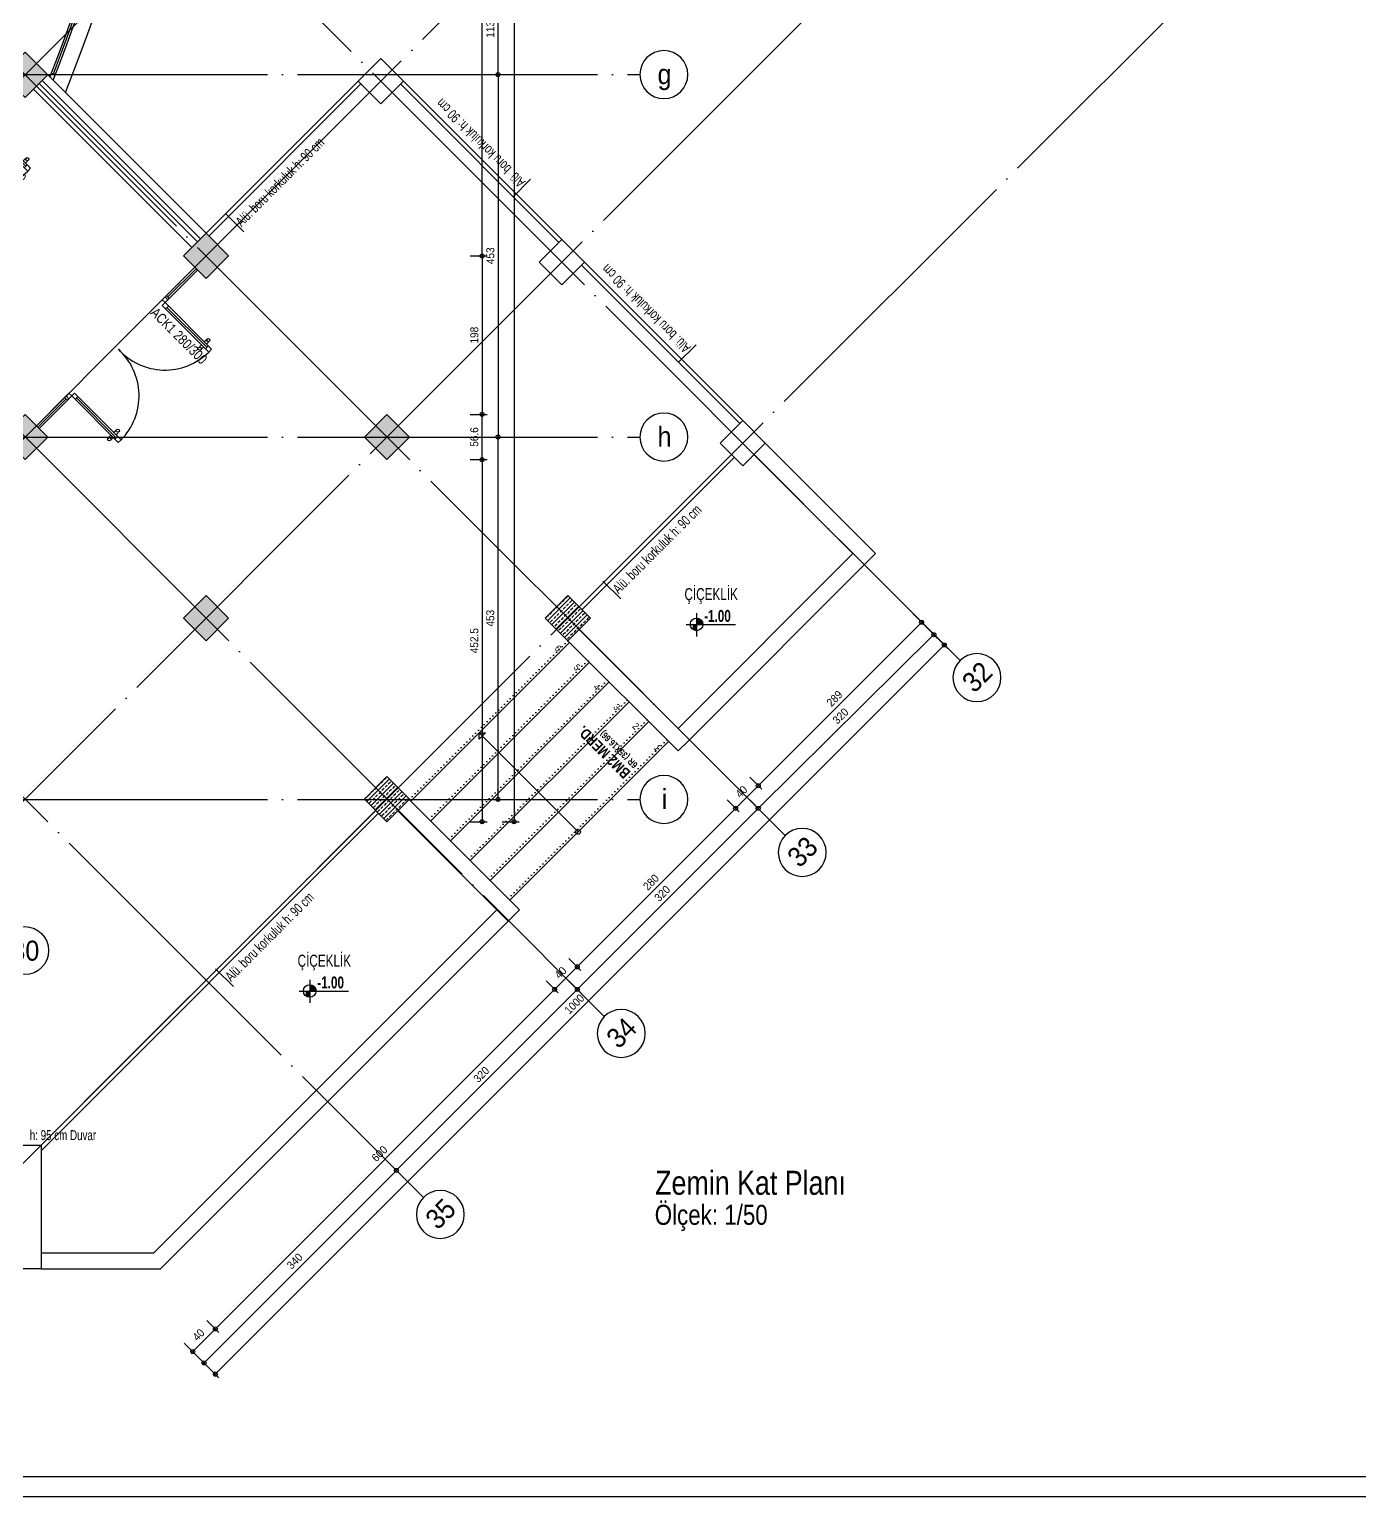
# Model space of a CAD drawing. Extents: x 460786 to 545292, y 30998 to 41694.
# Drawn here: x 494041 to 495704, y 37194 to 39028 of the extents above; entities that cross this region are included whole.
import ezdxf
from ezdxf.enums import TextEntityAlignment as Align

# ---------------------------------------------------------------- set-up
doc = ezdxf.new("R2010")
doc.units = 0
doc.header["$LTSCALE"] = 50
doc.header["$MEASUREMENT"] = 0
doc.header["$PDMODE"] = 35
doc.linetypes.add('DASHDOT', pattern=[5.5, 5, -0.25, 0, -0.25])
doc.linetypes.add('DASHED', pattern=[0.1, 0, -0.1])
doc.layers.get('0').update_dxf_attribs({"linetype": 'CONTINUOUS'})
doc.layers.get('Defpoints').update_dxf_attribs({"linetype": 'CONTINUOUS'})
for name, color, linetype in [('A-Aks Balonu', 2, 'CONTINUOUS'), ('A-Aks Dikey', 12, 'DASHDOT'), ('A-Aks Yatay', 12, 'DASHDOT'), ('A-Betonarme', 6, 'CONTINUOUS'), ('A-Cam', 160, 'CONTINUOUS'), ('A-Dash', 9, 'DASHED'), ('A-Duvar', 7, 'CONTINUOUS'), ('A-Gör 2', 40, 'CONTINUOUS'), ('A-Gör 4', 75, 'CONTINUOUS'), ('A-Kot', 3, 'CONTINUOUS'), ('A-Lejant', 23, 'CONTINUOUS'), ('A-Merdiven', 11, 'CONTINUOUS'), ('A-Olcu DIS Dikey', 8, 'CONTINUOUS'), ('A-Poz-Kapı', 4, 'CONTINUOUS'), ('A-Tarama 1', 9, 'CONTINUOUS'), ('A-Yazı 1', 200, 'CONTINUOUS'), ('A-Yazı 2', 205, 'CONTINUOUS'), ('A-Yazı 3', 6, 'CONTINUOUS'), ('A-Yazı Merdiven', 4, 'CONTINUOUS')]:
    doc.layers.add(name, color=color, linetype=linetype)
doc.styles.add('arial black', font='ariblk.ttf', dxfattribs={"width": 0.9, "height": 20})
doc.styles.add('blkan', font='arial.ttf', dxfattribs={"width": 0.9, "height": 12.5})
doc.styles.get("Standard").update_dxf_attribs({"font": 'arial.ttf', "width": 0.9})
doc.styles.add('YAZI', font='arialbd.ttf', dxfattribs={"width": 0.9, "height": 150})
doc.dimstyles.new('EXIT', dxfattribs={"dimscale": 50, "dimtxt": 0.23, "dimasz": 0.03, "dimexe": 0.125, "dimexo": 0.5, "dimgap": 0.09, "dimtad": 1, "dimzin": 1, "dimdsep": 46, "dimtxsty": 'Standard', "dimblk": 'TICK', "dimcen": 0.2, "dimadec": 0, "dimazin": 0, "dimtfac": 1, "dimtix": 1, "dimtofl": 0, "dimtmove": 2, "dimatfit": 3, "dimldrblk": 'TICK', "dimfxl": 1, "dimtolj": 1, "dimtzin": 1, "dimarcsym": 0})

# ---------------------------------------------------------------- blocks, each defined once
blk = doc.blocks.new('aks')
blk.add_circle((-0.8, 38.6), 60)
at = {"width": 0.9}
blk.add_attdef('AKSNO', text='', height=50, dxfattribs=at).set_placement((-0.8, 38.6), align=Align.MIDDLE_CENTER)
blk = doc.blocks.new('kapı CK 180p')
for p, q in [((6.5, 73.4), (9.4, 73.4)), ((18.5, 73.4), (15.6, 73.4)), ((166.5, 73.4), (169.4, 73.4)), ((178.5, 73.4), (175.6, 73.4)), ((6.5, 69.4), (9.4, 69.4)), ((18.5, 69.4), (15.6, 69.4)), ((166.5, 69.4), (169.4, 69.4)), ((178.5, 69.4), (175.6, 69.4)), ((5, 0), (2.5, 0)), ((5, -5), (2.5, -5)), ((180, 0), (182.5, 0)), ((180, -5), (182.5, -5))]:
    blk.add_line(p, q)
at = {"ltscale": 20}
for p, q in [((10, 82.4), (15, 82.4)), ((10, 0), (10, 82.4)), ((10, 76.4), (15, 76.4)), ((12.5, 6), (12.5, 76.4)), ((15, 0), (15, 82.4)), ((175, 82.4), (170, 82.4)), ((170, 0), (170, 82.4)), ((175, 76.4), (170, 76.4)), ((172.5, 6), (172.5, 76.4)), ((175, 0), (175, 82.4)), ((5, 0), (10, 0)), ((5, -5), (5, 0)), ((10, 6), (15, 6)), ((10, 0), (15, 0)), ((10, -5), (10, 0)), ((175, 6), (170, 6)), ((175, 0), (170, 0)), ((5, -5), (10, -5)), ((175, -5), (175, 0)), ((180, 0), (175, 0)), ((180, -5), (175, -5)), ((180, -5), (180, 0))]:
    blk.add_line(p, q, dxfattribs=at)
for centre in [(5, 71.4), (20, 71.4), (165, 71.4), (180, 71.4)]:
    blk.add_circle(centre, 2)
for centre, start, end in [((14.3, 4.1), 356.9862, 89.506), ((170.7, 4.1), 90.494, 183.0138)]:
    blk.add_arc(centre, 78.3, start, end)
at = {"layer": 'A-Poz-Kapı', "width": 0.8}
blk.add_attdef('POZNO', (33.2, -3.7), '', height=12.5, rotation=90, dxfattribs=at)
blk = doc.blocks.new('kot-p200')
for p, q in [((11, 26), (11, -46.7)), ((13.6, 10.3), (13.6, -10.4)), ((16.2, 9.8), (16.2, -10.4)), ((18.9, 8.9), (18.9, -10.4)), ((21.5, 7.5), (21.5, -10.4)), ((24.1, 5.6), (24.1, -10.4)), ((26.7, 2.8), (26.7, -10.4)), ((132.5, -10.4), (-21.8, -10.4)), ((0.5, -10.4), (0.5, -25.8)), ((3.1, -10.4), (3.1, -27.2)), ((5.7, -10.4), (5.7, -28.1)), ((8.4, -10.4), (8.4, -28.7)), ((29.4, -1.8), (29.4, -10.4))]:
    blk.add_line(p, q)
blk.add_circle((11.1, -9.2), 19.7)
at = {"style": 'YAZI', "width": 0.7}
blk.add_attdef('KABAKOT', (34.7, -1.3), '', height=37.5, dxfattribs=at)
blk = doc.blocks.new('TICK', base_point=(53.7, 38.1))
blk.add_line((55.4, 38.1), (52, 38.1))
blk.add_circle((53.7, 38.1), 1.67)
blk = doc.blocks.new('*D598')
at = {"layer": 'A-Olcu DIS Dikey', "color": 0, "lineweight": -2, "transparency": 16777216}
for p, q in [((494612, 39084.2), (494633.2, 39084.2)), ((494627, 38972.7), (494627, 39082.7)), ((494612, 38971.2), (494633.2, 38971.2))]:
    blk.add_line(p, q, dxfattribs=at)
at = {"layer": 'Defpoints', "color": 0, "transparency": 16777216}
for p in [(494587, 39084.2), (494627, 39084.2), (494587, 38971.2)]:
    blk.add_point(p, dxfattribs=at)
at = {"layer": 'A-Olcu DIS Dikey', "color": 0, "lineweight": -2, "transparency": 16777216, "xscale": 1.5, "yscale": 1.5, "zscale": 1.5}
for p, rotation in [((494627, 39084.2), 90), ((494627, 38971.2), 270)]:
    blk.add_blockref('TICK', p, dxfattribs=dict(at, rotation=rotation))
at = {"layer": 'A-Olcu DIS Dikey', "color": 0, "transparency": 16777216, "insert": (494617.3, 39027.7), "char_height": 10, "attachment_point": 5, "rotation": 90}
blk.add_mtext('\\A1;113', dxfattribs=at)
blk = doc.blocks.new('*D599')
at = {"layer": 'A-Olcu DIS Dikey', "color": 0, "lineweight": -2, "transparency": 16777216}
for p, q in [((494612, 38971.2), (494633.2, 38971.2)), ((494627, 38969.7), (494627, 38519.7)), ((494612, 38518.2), (494633.2, 38518.2))]:
    blk.add_line(p, q, dxfattribs=at)
at = {"layer": 'Defpoints', "color": 0, "transparency": 16777216}
for p in [(494587, 38971.2), (494587, 38518.2), (494627, 38518.2)]:
    blk.add_point(p, dxfattribs=at)
at = {"layer": 'A-Olcu DIS Dikey', "color": 0, "lineweight": -2, "transparency": 16777216, "xscale": 1.5, "yscale": 1.5, "zscale": 1.5}
for p, rotation in [((494627, 38971.2), 90), ((494627, 38518.2), 270)]:
    blk.add_blockref('TICK', p, dxfattribs=dict(at, rotation=rotation))
at = {"layer": 'A-Olcu DIS Dikey', "color": 0, "transparency": 16777216, "insert": (494617.3, 38744.7), "char_height": 10, "attachment_point": 5, "rotation": 90}
blk.add_mtext('\\A1;453', dxfattribs=at)
blk = doc.blocks.new('*D600')
at = {"layer": 'A-Olcu DIS Dikey', "color": 0, "lineweight": -2, "transparency": 16777216}
for p, q in [((494612, 38518.2), (494633.2, 38518.2)), ((494627, 38066.7), (494627, 38516.7)), ((494612, 38065.2), (494633.2, 38065.2))]:
    blk.add_line(p, q, dxfattribs=at)
at = {"layer": 'Defpoints', "color": 0, "transparency": 16777216}
for p in [(494587, 38518.2), (494627, 38518.2), (494587, 38065.2)]:
    blk.add_point(p, dxfattribs=at)
at = {"layer": 'A-Olcu DIS Dikey', "color": 0, "lineweight": -2, "transparency": 16777216, "xscale": 1.5, "yscale": 1.5, "zscale": 1.5}
for p, rotation in [((494627, 38518.2), 90), ((494627, 38065.2), 270)]:
    blk.add_blockref('TICK', p, dxfattribs=dict(at, rotation=rotation))
at = {"layer": 'A-Olcu DIS Dikey', "color": 0, "transparency": 16777216, "insert": (494617.3, 38291.7), "char_height": 10, "attachment_point": 5, "rotation": 90}
blk.add_mtext('\\A1;453', dxfattribs=at)
blk = doc.blocks.new('*D601')
at = {"layer": 'A-Olcu DIS Dikey', "color": 0, "lineweight": -2, "transparency": 16777216}
for p, q in [((494592, 40893.2), (494613.2, 40893.2)), ((494607, 38746), (494607, 40891.7)), ((494592, 38744.5), (494613.2, 38744.5))]:
    blk.add_line(p, q, dxfattribs=at)
at = {"layer": 'Defpoints', "color": 0, "transparency": 16777216}
for p in [(494567, 40893.2), (494607, 40893.2), (494567, 38744.5)]:
    blk.add_point(p, dxfattribs=at)
at = {"layer": 'A-Olcu DIS Dikey', "color": 0, "lineweight": -2, "transparency": 16777216, "xscale": 1.5, "yscale": 1.5, "zscale": 1.5}
for p, rotation in [((494607, 40893.2), 90), ((494607, 38744.5), 270)]:
    blk.add_blockref('TICK', p, dxfattribs=dict(at, rotation=rotation))
at = {"layer": 'A-Olcu DIS Dikey', "color": 0, "transparency": 16777216, "insert": (494597.3, 39818.8), "char_height": 10, "attachment_point": 5, "rotation": 90}
blk.add_mtext('\\A1;2148.7', dxfattribs=at)
blk = doc.blocks.new('*D602')
at = {"layer": 'A-Olcu DIS Dikey', "color": 0, "lineweight": -2, "transparency": 16777216}
for p, q in [((494592, 38744.5), (494613.2, 38744.5)), ((494607, 38743), (494607, 38548)), ((494592, 38546.5), (494613.2, 38546.5))]:
    blk.add_line(p, q, dxfattribs=at)
at = {"layer": 'Defpoints', "color": 0, "transparency": 16777216}
for p in [(494567, 38744.5), (494567, 38546.5), (494607, 38546.5)]:
    blk.add_point(p, dxfattribs=at)
at = {"layer": 'A-Olcu DIS Dikey', "color": 0, "lineweight": -2, "transparency": 16777216, "xscale": 1.5, "yscale": 1.5, "zscale": 1.5}
for p, rotation in [((494607, 38744.5), 90), ((494607, 38546.5), 270)]:
    blk.add_blockref('TICK', p, dxfattribs=dict(at, rotation=rotation))
at = {"layer": 'A-Olcu DIS Dikey', "color": 0, "transparency": 16777216, "insert": (494597.3, 38645.5), "char_height": 10, "attachment_point": 5, "rotation": 90}
blk.add_mtext('\\A1;198', dxfattribs=at)
blk = doc.blocks.new('*D603')
at = {"layer": 'A-Olcu DIS Dikey', "color": 0, "lineweight": -2, "transparency": 16777216}
for p, q in [((494592, 38546.5), (494613.2, 38546.5)), ((494607, 38491.4), (494607, 38545)), ((494592, 38489.9), (494613.2, 38489.9))]:
    blk.add_line(p, q, dxfattribs=at)
at = {"layer": 'Defpoints', "color": 0, "transparency": 16777216}
for p in [(494567, 38546.5), (494607, 38546.5), (494567, 38489.9)]:
    blk.add_point(p, dxfattribs=at)
at = {"layer": 'A-Olcu DIS Dikey', "color": 0, "lineweight": -2, "transparency": 16777216, "xscale": 1.5, "yscale": 1.5, "zscale": 1.5}
for p, rotation in [((494607, 38546.5), 90), ((494607, 38489.9), 270)]:
    blk.add_blockref('TICK', p, dxfattribs=dict(at, rotation=rotation))
at = {"layer": 'A-Olcu DIS Dikey', "color": 0, "transparency": 16777216, "insert": (494597.3, 38518.2), "char_height": 10, "attachment_point": 5, "rotation": 90}
blk.add_mtext('\\A1;56.6', dxfattribs=at)
blk = doc.blocks.new('*D604')
at = {"layer": 'A-Olcu DIS Dikey', "color": 0, "lineweight": -2, "transparency": 16777216}
for p, q in [((494592, 38489.9), (494613.2, 38489.9)), ((494607, 38488.4), (494607, 38038.9)), ((494592, 38037.4), (494613.2, 38037.4))]:
    blk.add_line(p, q, dxfattribs=at)
at = {"layer": 'Defpoints', "color": 0, "transparency": 16777216}
for p in [(494567, 38489.9), (494567, 38037.4), (494607, 38037.4)]:
    blk.add_point(p, dxfattribs=at)
at = {"layer": 'A-Olcu DIS Dikey', "color": 0, "lineweight": -2, "transparency": 16777216, "xscale": 1.5, "yscale": 1.5, "zscale": 1.5}
for p, rotation in [((494607, 38489.9), 90), ((494607, 38037.4), 270)]:
    blk.add_blockref('TICK', p, dxfattribs=dict(at, rotation=rotation))
at = {"layer": 'A-Olcu DIS Dikey', "color": 0, "transparency": 16777216, "insert": (494597.3, 38263.6), "char_height": 10, "attachment_point": 5, "rotation": 90}
blk.add_mtext('\\A1;452.5', dxfattribs=at)
blk = doc.blocks.new('*D605')
at = {"layer": 'A-Olcu DIS Dikey', "color": 0, "lineweight": -2, "transparency": 16777216}
for p, q in [((494632, 41099.2), (494653.2, 41099.2)), ((494647, 41097.7), (494647, 38038.9)), ((494632, 38037.4), (494653.2, 38037.4))]:
    blk.add_line(p, q, dxfattribs=at)
at = {"layer": 'Defpoints', "color": 0, "transparency": 16777216}
for p in [(494607, 41099.2), (494607, 38037.4), (494647, 38037.4)]:
    blk.add_point(p, dxfattribs=at)
at = {"layer": 'A-Olcu DIS Dikey', "color": 0, "lineweight": -2, "transparency": 16777216, "xscale": 1.5, "yscale": 1.5, "zscale": 1.5}
for p, rotation in [((494647, 41099.2), 90), ((494647, 38037.4), 270)]:
    blk.add_blockref('TICK', p, dxfattribs=dict(at, rotation=rotation))
at = {"layer": 'A-Olcu DIS Dikey', "color": 0, "transparency": 16777216, "insert": (494637.3, 39568.3), "char_height": 10, "attachment_point": 5, "rotation": 90}
blk.add_mtext('\\A1;{\\fArial TUR|b0|i0|c162|p34;3064}', dxfattribs=at)
blk = doc.blocks.new('*D610')
at = {"layer": 'A-Olcu DIS Dikey', "color": 0, "lineweight": -2, "transparency": 16777216}
for p, q in [((494260.4, 37362.1), (494498.7, 37600.4)), ((494489.2, 37612.1), (494504.2, 37597.1)), ((494248.7, 37371.6), (494263.7, 37356.6))]:
    blk.add_line(p, q, dxfattribs=at)
at = {"layer": 'Defpoints', "color": 0, "transparency": 16777216}
for p in [(494471.5, 37629.8), (494499.8, 37601.5), (494231, 37389.3)]:
    blk.add_point(p, dxfattribs=at)
at = {"layer": 'A-Olcu DIS Dikey', "color": 0, "lineweight": -2, "transparency": 16777216, "xscale": 1.5, "yscale": 1.5, "zscale": 1.5}
for p, rotation in [((494499.8, 37601.5), 44.99999999932821), ((494259.3, 37361), 224.9999999993282)]:
    blk.add_blockref('TICK', p, dxfattribs=dict(at, rotation=rotation))
at = {"layer": 'A-Olcu DIS Dikey', "color": 0, "transparency": 16777216, "insert": (494372.8, 37488.1), "char_height": 10, "attachment_point": 5, "rotation": 45}
blk.add_mtext('\\A1;{\\fArial TUR|b0|i0|c162|p34;340}', dxfattribs=at)
blk = doc.blocks.new('*D609')
at = {"layer": 'A-Olcu DIS Dikey', "color": 0, "lineweight": -2, "transparency": 16777216}
for p, q in [((494262.8, 37414.1), (494277.9, 37399)), ((494272.4, 37402.4), (494246.2, 37376.2)), ((494234.6, 37385.8), (494249.6, 37370.8))]:
    blk.add_line(p, q, dxfattribs=at)
at = {"layer": 'Defpoints', "color": 0, "transparency": 16777216}
for p in [(494245.2, 37431.8), (494216.9, 37403.5), (494245.2, 37375.2)]:
    blk.add_point(p, dxfattribs=at)
at = {"layer": 'A-Olcu DIS Dikey', "color": 0, "lineweight": -2, "transparency": 16777216, "xscale": 1.5, "yscale": 1.5, "zscale": 1.5}
for p, rotation in [((494273.5, 37403.5), 44.99999999998529), ((494245.2, 37375.2), 224.9999999999852)]:
    blk.add_blockref('TICK', p, dxfattribs=dict(at, rotation=rotation))
at = {"layer": 'A-Olcu DIS Dikey', "color": 0, "transparency": 16777216, "insert": (494252.5, 37396.1), "char_height": 10, "attachment_point": 5, "rotation": 45}
blk.add_mtext('\\A1;40', dxfattribs=at)
blk = doc.blocks.new('*D611')
at = {"layer": 'A-Olcu DIS Dikey', "color": 0, "lineweight": -2, "transparency": 16777216}
for p, q in [((494687.1, 37838.3), (494702.1, 37823.3)), ((494274.5, 37404.5), (494696.7, 37826.7)), ((494262.8, 37414.1), (494277.9, 37399))]:
    blk.add_line(p, q, dxfattribs=at)
at = {"layer": 'Defpoints', "color": 0, "transparency": 16777216}
for p in [(494669.4, 37856), (494697.7, 37827.7), (494245.2, 37431.8)]:
    blk.add_point(p, dxfattribs=at)
at = {"layer": 'A-Olcu DIS Dikey', "color": 0, "lineweight": -2, "transparency": 16777216, "xscale": 1.5, "yscale": 1.5, "zscale": 1.5}
for p, rotation in [((494697.7, 37827.7), 45.00000000000099), ((494273.5, 37403.5), 225.000000000001)]:
    blk.add_blockref('TICK', p, dxfattribs=dict(at, rotation=rotation))
at = {"layer": 'A-Olcu DIS Dikey', "color": 0, "transparency": 16777216, "insert": (494478.8, 37622.4), "char_height": 10, "attachment_point": 5, "rotation": 45}
blk.add_mtext('\\A1;600', dxfattribs=at)
blk = doc.blocks.new('*D612')
at = {"layer": 'A-Olcu DIS Dikey', "color": 0, "lineweight": -2, "transparency": 16777216}
for p, q in [((494724.9, 37855), (494698.8, 37828.8)), ((494715.4, 37866.6), (494730.4, 37851.6)), ((494687.1, 37838.3), (494702.1, 37823.3))]:
    blk.add_line(p, q, dxfattribs=at)
at = {"layer": 'Defpoints', "color": 0, "transparency": 16777216}
for p in [(494697.7, 37884.3), (494669.4, 37856), (494697.7, 37827.7)]:
    blk.add_point(p, dxfattribs=at)
at = {"layer": 'A-Olcu DIS Dikey', "color": 0, "lineweight": -2, "transparency": 16777216, "xscale": 1.5, "yscale": 1.5, "zscale": 1.5}
for p, rotation in [((494726, 37856), 44.99999999993365), ((494697.7, 37827.7), 224.9999999999336)]:
    blk.add_blockref('TICK', p, dxfattribs=dict(at, rotation=rotation))
at = {"layer": 'A-Olcu DIS Dikey', "color": 0, "transparency": 16777216, "insert": (494705.1, 37848.7), "char_height": 10, "attachment_point": 5, "rotation": 45}
blk.add_mtext('\\A1;40', dxfattribs=at)
blk = doc.blocks.new('*D613')
at = {"layer": 'A-Olcu DIS Dikey', "color": 0, "lineweight": -2, "transparency": 16777216}
for p, q in [((494913.4, 38064.6), (494928.4, 38049.6)), ((494727.1, 37857.1), (494922.9, 38052.9)), ((494715.4, 37866.6), (494730.4, 37851.6))]:
    blk.add_line(p, q, dxfattribs=at)
at = {"layer": 'Defpoints', "color": 0, "transparency": 16777216}
for p in [(494895.7, 38082.3), (494924, 38054), (494697.7, 37884.3)]:
    blk.add_point(p, dxfattribs=at)
at = {"layer": 'A-Olcu DIS Dikey', "color": 0, "lineweight": -2, "transparency": 16777216, "xscale": 1.5, "yscale": 1.5, "zscale": 1.5}
for p, rotation in [((494924, 38054), 44.99999999988209), ((494726, 37856), 224.9999999998821)]:
    blk.add_blockref('TICK', p, dxfattribs=dict(at, rotation=rotation))
at = {"layer": 'A-Olcu DIS Dikey', "color": 0, "transparency": 16777216, "insert": (494818.2, 37961.8), "char_height": 10, "attachment_point": 5, "rotation": 45}
blk.add_mtext('\\A1;280', dxfattribs=at)
blk = doc.blocks.new('*D614')
at = {"layer": 'A-Olcu DIS Dikey', "color": 0, "lineweight": -2, "transparency": 16777216}
for p, q in [((494941.7, 38092.9), (494956.7, 38077.9)), ((494925.1, 38055.1), (494951.2, 38081.2)), ((494913.4, 38064.6), (494928.4, 38049.6))]:
    blk.add_line(p, q, dxfattribs=at)
at = {"layer": 'Defpoints', "color": 0, "transparency": 16777216}
for p in [(494924, 38110.6), (494895.7, 38082.3), (494952.3, 38082.3)]:
    blk.add_point(p, dxfattribs=at)
at = {"layer": 'A-Olcu DIS Dikey', "color": 0, "lineweight": -2, "transparency": 16777216, "xscale": 1.5, "yscale": 1.5, "zscale": 1.5}
for p, rotation in [((494952.3, 38082.3), 45.00000000005895), ((494924, 38054), 225.0000000000589)]:
    blk.add_blockref('TICK', p, dxfattribs=dict(at, rotation=rotation))
at = {"layer": 'A-Olcu DIS Dikey', "color": 0, "transparency": 16777216, "insert": (494931.3, 38074.9), "char_height": 10, "attachment_point": 5, "rotation": 45}
blk.add_mtext('\\A1;40', dxfattribs=at)
blk = doc.blocks.new('*D615')
at = {"layer": 'A-Olcu DIS Dikey', "color": 0, "lineweight": -2, "transparency": 16777216}
for p, q in [((495146, 38297.3), (495161.1, 38282.2)), ((495155.6, 38285.6), (494953.3, 38083.4)), ((494941.7, 38092.9), (494956.7, 38077.9))]:
    blk.add_line(p, q, dxfattribs=at)
at = {"layer": 'Defpoints', "color": 0, "transparency": 16777216}
for p in [(495128.4, 38314.9), (494924, 38110.6), (494952.3, 38082.3)]:
    blk.add_point(p, dxfattribs=at)
at = {"layer": 'A-Olcu DIS Dikey', "color": 0, "lineweight": -2, "transparency": 16777216, "xscale": 1.5, "yscale": 1.5, "zscale": 1.5}
for p, rotation in [((495156.6, 38286.6), 45.00000000004996), ((494952.3, 38082.3), 225.0000000000499)]:
    blk.add_blockref('TICK', p, dxfattribs=dict(at, rotation=rotation))
at = {"layer": 'A-Olcu DIS Dikey', "color": 0, "transparency": 16777216, "insert": (495047.7, 38191.3), "char_height": 10, "attachment_point": 5, "rotation": 45}
blk.add_mtext('\\A1;289', dxfattribs=at)
blk = doc.blocks.new('*D616')
at = {"layer": 'A-Olcu DIS Dikey', "color": 0, "lineweight": -2, "transparency": 16777216}
for p, q in [((494715.4, 37838.3), (494730.4, 37823.3)), ((494724.9, 37826.7), (494500.8, 37602.6)), ((494489.2, 37612.1), (494504.2, 37597.1))]:
    blk.add_line(p, q, dxfattribs=at)
at = {"layer": 'Defpoints', "color": 0, "transparency": 16777216}
for p in [(494697.7, 37856), (494471.5, 37629.8), (494499.8, 37601.5)]:
    blk.add_point(p, dxfattribs=at)
at = {"layer": 'A-Olcu DIS Dikey', "color": 0, "lineweight": -2, "transparency": 16777216, "xscale": 1.5, "yscale": 1.5, "zscale": 1.5}
for p, rotation in [((494726, 37827.7), 45.00000000066427), ((494499.8, 37601.5), 225.0000000006643)]:
    blk.add_blockref('TICK', p, dxfattribs=dict(at, rotation=rotation))
at = {"layer": 'A-Olcu DIS Dikey', "color": 0, "transparency": 16777216, "insert": (494606.1, 37721.4), "char_height": 10, "attachment_point": 5, "rotation": 45}
blk.add_mtext('\\A1;{\\fArial TUR|b0|i0|c162|p34;320}', dxfattribs=at)
blk = doc.blocks.new('*D617')
at = {"layer": 'A-Olcu DIS Dikey', "color": 0, "lineweight": -2, "transparency": 16777216}
for p, q in [((494941.6, 38064.6), (494956.6, 38049.5)), ((494727.1, 37828.8), (494951.2, 38052.9)), ((494715.4, 37838.3), (494730.4, 37823.3))]:
    blk.add_line(p, q, dxfattribs=at)
at = {"layer": 'Defpoints', "color": 0, "transparency": 16777216}
for p in [(494923.9, 38082.2), (494952.2, 38054), (494697.7, 37856)]:
    blk.add_point(p, dxfattribs=at)
at = {"layer": 'A-Olcu DIS Dikey', "color": 0, "lineweight": -2, "transparency": 16777216, "xscale": 1.5, "yscale": 1.5, "zscale": 1.5}
for p, rotation in [((494952.2, 38054), 45.00000000226292), ((494726, 37827.7), 225.0000000022629)]:
    blk.add_blockref('TICK', p, dxfattribs=dict(at, rotation=rotation))
at = {"layer": 'A-Olcu DIS Dikey', "color": 0, "transparency": 16777216, "insert": (494832.3, 37947.6), "char_height": 10, "attachment_point": 5, "rotation": 45}
blk.add_mtext('\\A1;{\\fArial TUR|b0|i0|c162|p34;320}', dxfattribs=at)
blk = doc.blocks.new('*D618')
at = {"layer": 'A-Olcu DIS Dikey', "color": 0, "lineweight": -2, "transparency": 16777216}
for p, q in [((495161.3, 38281.8), (495176.2, 38266.7)), ((495170.8, 38270.1), (494953.3, 38055)), ((494941.7, 38064.6), (494956.6, 38049.5))]:
    blk.add_line(p, q, dxfattribs=at)
at = {"layer": 'Defpoints', "color": 0, "transparency": 16777216}
for p in [(495143.7, 38299.6), (494924.1, 38082.4), (494952.3, 38054)]:
    blk.add_point(p, dxfattribs=at)
at = {"layer": 'A-Olcu DIS Dikey', "color": 0, "lineweight": -2, "transparency": 16777216, "xscale": 1.5, "yscale": 1.5, "zscale": 1.5}
for p, rotation in [((495171.9, 38271.1), 44.67545935109383), ((494952.3, 38054), 224.6754593510938)]:
    blk.add_blockref('TICK', p, dxfattribs=dict(at, rotation=rotation))
at = {"layer": 'A-Olcu DIS Dikey', "color": 0, "transparency": 16777216, "insert": (495055.3, 38169.4), "char_height": 10, "attachment_point": 5, "rotation": 44.6755}
blk.add_mtext('\\A1;{\\fArial TUR|b0|i0|c162|p34;320}', dxfattribs=at)
blk = doc.blocks.new('*D619')
at = {"layer": 'A-Olcu DIS Dikey', "color": 0, "lineweight": -2, "transparency": 16777216}
for p, q in [((494274.5, 37348), (495183.9, 38257.3)), ((495174.3, 38269), (495189.3, 38253.9)), ((494262.8, 37357.5), (494277.9, 37342.5))]:
    blk.add_line(p, q, dxfattribs=at)
at = {"layer": 'Defpoints', "color": 0, "transparency": 16777216}
for p in [(495156.6, 38286.6), (495184.9, 38258.4), (494245.2, 37375.2)]:
    blk.add_point(p, dxfattribs=at)
at = {"layer": 'A-Olcu DIS Dikey', "color": 0, "lineweight": -2, "transparency": 16777216, "xscale": 1.5, "yscale": 1.5, "zscale": 1.5}
for p, rotation in [((495184.9, 38258.4), 44.99999999999977), ((494273.5, 37346.9), 224.9999999999998)]:
    blk.add_blockref('TICK', p, dxfattribs=dict(at, rotation=rotation))
at = {"layer": 'A-Olcu DIS Dikey', "color": 0, "transparency": 16777216, "insert": (494722.4, 37809.4), "char_height": 10, "attachment_point": 5, "rotation": 45}
blk.add_mtext('\\A1;{\\fArial TUR|b0|i0|c162|p34;1000}', dxfattribs=at)

msp = doc.modelspace()

# ---------------------------------------------------------------- hatches: boundary and pattern name
at = {"layer": 'A-Tarama 1'}
h = msp.add_hatch(dxfattribs=at)
h.set_pattern_fill('ANSI33', color=256, scale=30, angle=180, style=0)
h.set_pattern_definition([(225, (-3046.124, 1950.459), (5.30330086, -5.30330086), []), (225, (-3051.4276, 1950.459), (5.30330086, -5.30330086), [3.75, -1.875])])
h.paths.add_polyline_path([(493554.7, 38065.65), (493582.98, 38093.94), (493611.27, 38065.65), (493582.98, 38037.37)])
h.paths.add_polyline_path([(494261.81, 38320.21), (494233.52, 38291.93), (494261.81, 38263.64), (494290.09, 38291.93)])
h.paths.add_polyline_path([(494459.8, 38518.2), (494488.08, 38546.49), (494516.36, 38518.2), (494488.08, 38489.92)])
h.paths.add_polyline_path([(493563.08, 38538.2), (493603.08, 38538.2), (493603.08, 38498.2), (493563.08, 38498.2)])
h.paths.add_polyline_path([(494015.08, 39443.2), (494055.08, 39443.2), (494055.08, 39403.2), (494015.08, 39403.2)])
h.paths.add_polyline_path([(494261.81, 38772.76), (494290.09, 38744.48), (494261.81, 38716.19), (494233.52, 38744.48)])
h.paths.add_polyline_path([(493809.26, 38716.19), (493780.97, 38744.48), (493809.26, 38772.76), (493837.54, 38744.48)])
h.paths.add_polyline_path([(494007.25, 38518.2), (494035.53, 38546.49), (494063.82, 38518.2), (494035.53, 38489.92)])
h.paths.add_polyline_path([(494063.82, 38970.75), (494035.53, 38942.47), (494007.25, 38970.75), (494035.53, 38999.04)])
h.paths.add_polyline_path([(493595.58, 39071.2), (493595.58, 39096.2), (493482.08, 39096.2), (493482.08, 39407.2), (493595.58, 39407.2), (493595.58, 39432.2), (493457.08, 39432.2), (493457.08, 39071.2)])
edge = h.paths.add_edge_path(flags=17)
edge.add_line((493457.08, 39083.2), (493457.08, 39071.2))
h = msp.add_hatch(dxfattribs=at)
h.set_pattern_fill('ANSI33', color=256, scale=30, angle=180, style=0)
h.set_pattern_definition([(225, (-3046.124, 0), (5.30330086, -5.30330086), []), (225, (-3051.4276, 6e-16), (5.30330086, -5.30330086), [3.75, -1.875])])
h.paths.add_polyline_path([(494488.08, 38093.94), (494459.8, 38065.65), (494488.08, 38037.37), (494516.36, 38065.65)])
h.paths.add_polyline_path([(494686.07, 38291.93), (494714.35, 38320.21), (494742.64, 38291.93), (494714.35, 38263.64)])

# ---------------------------------------------------------------- linework, layer by layer
at = {"layer": 'A-Aks Dikey', "ltscale": 1.5}
for p, q in [((493886.34, 39556.95), (495204.57, 38238.72)), ((493667.84, 39338.45), (494986.07, 38020.22)), ((493441.56, 39112.17), (494759.79, 37793.94)), ((493215.34, 38885.95), (494533.57, 37567.72))]:
    msp.add_line(p, q, dxfattribs=at)
at = {"layer": 'A-Aks Yatay', "ltscale": 1.5}
for p, q in [((493139.07, 38074.29), (494829.6, 39764.82)), ((493365.35, 37848.02), (495055.88, 39538.55)), ((493591.62, 37621.74), (495282.15, 39312.28)), ((493817.9, 37395.47), (495508.43, 39086)), ((486949.49, 38971.2), (494804.32, 38971.2)), ((486949.49, 38518.2), (494804.32, 38518.2)), ((486949.49, 38065.2), (494804.32, 38065.2))]:
    msp.add_line(p, q, dxfattribs=at)
at = {"layer": 'A-Betonarme'}
for points in [[(494063.82, 38970.75), (494035.53, 38942.47), (494007.25, 38970.75), (494035.53, 38999.04), (494063.82, 38970.75)], [(494261.81, 38772.76), (494290.09, 38744.48), (494261.81, 38716.19), (494233.52, 38744.48), (494261.81, 38772.76)], [(494007.25, 38518.2), (494035.53, 38546.49), (494063.82, 38518.2), (494035.53, 38489.92), (494007.25, 38518.2)]]:
    msp.add_lwpolyline(points, dxfattribs=at)
for points in [[(494459.8, 38518.2), (494488.08, 38546.49), (494516.36, 38518.2), (494488.08, 38489.92)], [(494261.81, 38320.21), (494233.52, 38291.93), (494261.81, 38263.64), (494290.09, 38291.93)], [(494686.07, 38291.93), (494714.35, 38320.21), (494742.64, 38291.93), (494714.35, 38263.64)], [(494488.08, 38093.94), (494459.8, 38065.65), (494488.08, 38037.37), (494516.36, 38065.65)]]:
    msp.add_lwpolyline(points, close=True, dxfattribs=at)
at = {"layer": 'A-Cam'}
for p, q in [((494068.69, 38972.95), (494073.35, 38971.14)), ((494214.08, 38693.21), (494249.43, 38728.57)), ((494051.44, 38530.58), (494086.8, 38565.93))]:
    msp.add_line(p, q, dxfattribs=at)
for points in [[(494212.31, 38694.98), (494215.84, 38691.44), (494251.2, 38726.8), (494247.66, 38730.34)], [(494085.03, 38567.7), (494088.56, 38564.17), (494053.21, 38528.81), (494049.67, 38532.35)]]:
    msp.add_lwpolyline(points, close=True, dxfattribs=at)
for radius, start in [(2638.47, 338.70537), (2643.47, 338.6578), (2640.97, 338.82401)]:
    msp.add_arc((491608.38, 39926.06), radius, start, 18.31569, dxfattribs=at)
at = {"layer": 'A-Dash'}
for p, q in [((494714.35, 38263.64), (494515.91, 38065.2)), ((494739.1, 38238.9), (494540.66, 38040.45)), ((494763.85, 38214.15), (494565.41, 38015.71)), ((494788.6, 38189.4), (494590.16, 37990.96)), ((494813.35, 38164.65), (494614.91, 37966.21)), ((494838.1, 38139.9), (494639.66, 37941.46))]:
    msp.add_line(p, q, dxfattribs=at)
at = {"layer": 'A-Duvar'}
for p, q in [((494261.81, 38772.76), (494063.82, 38970.75)), ((494244.13, 38755.08), (494046.14, 38953.07)), ((494251.2, 38762.16), (494053.21, 38960.14)), ((494254.73, 38765.69), (494056.75, 38963.68))]:
    msp.add_line(p, q, dxfattribs=at)
at = {"layer": 'A-Gör 2'}
for p, q in [((494947, 38496.29), (495070.74, 38372.54)), ((494961.14, 38510.43), (495099.02, 38372.54)), ((494852.24, 38154.04), (495070.74, 38372.54)), ((494866.38, 38139.9), (495099.02, 38372.54)), ((494728.5, 38277.79), (494866.38, 38139.9)), ((494714.35, 38263.64), (494852.24, 38125.76)), ((494866.38, 38139.9), (494852.24, 38125.76)), ((494515.91, 38065.2), (494653.8, 37927.32)), ((494501.77, 38051.06), (494639.66, 37913.18)), ((494196.64, 37498.45), (494625.51, 37927.32)), ((494639.66, 37913.18), (494653.8, 37927.32)), ((494204.93, 37478.45), (494639.66, 37913.18)), ((494055.53, 37498.45), (494196.64, 37498.45)), ((494055.53, 37478.45), (494204.93, 37478.45))]:
    msp.add_line(p, q, dxfattribs=at)
msp.add_lwpolyline([(494480.31, 38991.26), (494508.59, 38962.98), (494480.31, 38934.69), (494452.02, 38962.98), (494480.31, 38991.26)], dxfattribs=at)
for points in [[(494678.3, 38736.7), (494706.58, 38764.99), (494734.86, 38736.7), (494706.58, 38708.42)], [(494904.57, 38510.43), (494932.85, 38538.71), (494961.14, 38510.43), (494932.85, 38482.14)], [(494015.53, 37633.11), (494055.53, 37633.11), (494055.53, 37478.45), (494015.53, 37478.45)]]:
    msp.add_lwpolyline(points, close=True, dxfattribs=at)
msp.add_arc((491608.38, 39926.06), 2663.47, 338.46945, 18.31569, dxfattribs=at)
at = {"layer": 'A-Gör 4'}
for p, q in [((494261.81, 38772.76), (494452.02, 38962.98)), ((494265.34, 38769.23), (494455.56, 38959.44)), ((494505.05, 38959.44), (494703.04, 38761.45)), ((494508.59, 38962.98), (494706.58, 38764.99)), ((494731.33, 38733.17), (494929.32, 38535.18)), ((494734.86, 38736.7), (494932.85, 38538.71)), ((494918.71, 38496.29), (494728.5, 38306.07)), ((494922.25, 38492.75), (494732.03, 38302.54)), ((494473.94, 38051.51), (494055.53, 37633.11)), ((494477.47, 38047.98), (494055.53, 37626.04))]:
    msp.add_line(p, q, dxfattribs=at)
at = {"layer": 'A-Lejant'}
msp.add_lwpolyline([(460786.15, 41693.81), (460786.15, 37193.81), (545291.84, 37193.81), (545291.84, 41693.81), (460786.15, 41693.81)], dxfattribs=at)
msp.add_lwpolyline([(460811.15, 41668.81), (460811.15, 37218.81), (545266.84, 37218.81), (545266.84, 41668.81)], close=True, dxfattribs=at)
at = {"layer": 'A-Merdiven'}
for p, q in [((494716.48, 38261.52), (494518.03, 38063.08)), ((494741.22, 38236.77), (494542.78, 38038.33)), ((494765.97, 38212.03), (494567.53, 38013.58)), ((494790.72, 38187.28), (494592.28, 37988.84)), ((494727.08, 38024.64), (494603.34, 38148.39)), ((494815.47, 38162.53), (494617.03, 37964.09)), ((494840.22, 38137.78), (494641.78, 37939.34))]:
    msp.add_line(p, q, dxfattribs=at)
msp.add_lwpolyline([(494603.34, 38148.39), (494611.07, 38148.39), (494603.34, 38140.65), (494603.34, 38148.39)], dxfattribs=at)
msp.add_circle((494727.08, 38024.64), 3, dxfattribs=at)
at = {"layer": 'A-Yazı 2'}
for p, q in [((494667.61, 38840.34), (494645.28, 38818.02)), ((494308.98, 38774.61), (494286.65, 38796.94)), ((494874.48, 38633.47), (494852.16, 38611.14)), ((494780.5, 38315.77), (494758.18, 38338.09)), ((494295.98, 37831.24), (494273.65, 37853.57))]:
    msp.add_line(p, q, dxfattribs=at)

# ---------------------------------------------------------------- block references
at = {"layer": 'A-Aks Balonu'}
ref = msp.add_blockref('aks', (494833.9, 38951.88), dxfattribs=dict(at, xscale=-0.5, yscale=0.5, zscale=0.5))
ref.add_attrib('AKSNO', 'g', dxfattribs={"layer": '0', "height": 25, "width": 0.9}).set_placement((494835.12, 38971.63), align=Align.MIDDLE_CENTER)
ref = msp.add_blockref('aks', (494833.9, 38498.88), dxfattribs=dict(at, xscale=-0.5, yscale=0.5, zscale=0.5))
ref.add_attrib('AKSNO', 'h', dxfattribs={"layer": '0', "height": 25, "width": 0.9}).set_placement((494835.12, 38518.63), align=Align.MIDDLE_CENTER)
ref = msp.add_blockref('aks', (495239.15, 38203.55), dxfattribs=dict(at, xscale=-0.5, yscale=0.5, zscale=0.5, rotation=45))
ref.add_attrib('AKSNO', '32', dxfattribs={"layer": '0', "height": 25, "rotation": 45, "width": 0.9}).set_placement((495226.05, 38218.37), align=Align.MIDDLE_CENTER)
ref = msp.add_blockref('aks', (494833.9, 38045.88), dxfattribs=dict(at, xscale=-0.5, yscale=0.5, zscale=0.5))
ref.add_attrib('AKSNO', 'i', dxfattribs={"layer": '0', "height": 25, "width": 0.9}).set_placement((494835.12, 38065.63), align=Align.MIDDLE_CENTER)
ref = msp.add_blockref('aks', (495020.65, 37985.05), dxfattribs=dict(at, xscale=-0.5, yscale=0.5, zscale=0.5, rotation=45))
ref.add_attrib('AKSNO', '33', dxfattribs={"layer": '0', "height": 25, "rotation": 45, "width": 0.9}).set_placement((495007.55, 37999.87), align=Align.MIDDLE_CENTER)
ref = msp.add_blockref('aks', (494034.66, 37895.6), dxfattribs=dict(at, xscale=0.5, yscale=0.5, zscale=0.5, rotation=180))
ref.add_attrib('AKSNO', '30', dxfattribs={"layer": '0', "height": 25, "width": 0.9}).set_placement((494035.88, 37876.2), align=Align.MIDDLE_CENTER)
ref = msp.add_blockref('aks', (494794.37, 37758.77), dxfattribs=dict(at, xscale=-0.5, yscale=0.5, zscale=0.5, rotation=45))
ref.add_attrib('AKSNO', '34', dxfattribs={"layer": '0', "height": 25, "rotation": 45, "width": 0.9}).set_placement((494781.27, 37773.6), align=Align.MIDDLE_CENTER)
ref = msp.add_blockref('aks', (494568.15, 37532.55), dxfattribs=dict(at, xscale=-0.5, yscale=0.5, zscale=0.5, rotation=45))
ref.add_attrib('AKSNO', '35', dxfattribs={"layer": '0', "height": 25, "rotation": 45, "width": 0.9}).set_placement((494555.05, 37547.37), align=Align.MIDDLE_CENTER)
at = {"layer": 'A-Cam', "rotation": 225.0000000014978}
for p in [(493991.34, 38919.49), (494217.61, 38693.21)]:
    msp.add_blockref('kapı CK 180p', p, dxfattribs=at).add_auto_attribs({'POZNO': 'ACK1 280/300'})
at = {"layer": 'A-Kot', "xscale": 0.4000000000029104, "yscale": 0.4000000000029104, "zscale": 0.4000000000029104}
for p in [(494870.71, 38287.6), (494387.03, 37829.49)]:
    msp.add_blockref('kot-p200', p, dxfattribs=at).add_auto_attribs({'KABAKOT': '-1.00'})

# ---------------------------------------------------------------- texts
at = {"layer": 'A-Yazı 1', "style": 'blkan', "width": 0.7}
for p in [(494860.01, 38314.28), (494376.34, 37856.16)]:
    msp.add_text('ÇİÇEKLİK', height=15, dxfattribs=at).set_placement(p)
at = {"layer": 'A-Yazı 2', "style": 'blkan', "width": 0.7}
for rotation, p in [(135, (494661.97, 38837.63)), (45, (494306.27, 38780.25)), (135, (494868.85, 38630.76)), (45, (494777.79, 38321.4)), (45, (494293.26, 37836.88))]:
    msp.add_text('Alü. boru korkuluk h: 90 cm', height=12.5, rotation=rotation, dxfattribs=at).set_placement(p)
msp.add_text('h: 95 cm Duvar', height=12.5, dxfattribs=at).set_placement((494041.5, 37639.38))
at = {"layer": 'A-Yazı 3', "style": 'blkan', "width": 0.8}
for s, height, p in [('Zemin Kat Planı', 30, (494823.36, 37571.1)), ('Ölçek: 1/50', 25, (494822.85, 37533.55))]:
    msp.add_text(s, height=height, dxfattribs=at).set_placement(p)
at = {"layer": 'A-Yazı Merdiven', "width": 0.9}
for s, p in [('6', (494696.96, 38253.25, 56888.89)), ('5', (494720.7, 38229.5, 56888.89)), ('4', (494745.5, 38204.7, 56888.89)), ('3', (494770.31, 38179.9, 56888.89)), ('2', (494794.26, 38155.94, 56888.89)), ('1', (494821.02, 38129.19, 56888.89))]:
    msp.add_text(s, height=8.33, rotation=315, dxfattribs=at).set_placement(p)
at = {"layer": 'A-Yazı Merdiven', "style": 'arial black', "width": 0.7}
for s, height, p in [('BM2 MERD.', 13.333, (494793.6, 38099.34, 68266.67)), ('6R (35X16.66)', 8.3333, (494802.26, 38109.21, 56888.89))]:
    msp.add_text(s, height=height, rotation=135, dxfattribs=at).set_placement(p)

# ---------------------------------------------------------------- dimensions: what is measured, and where the dimension line sits
at = {"layer": 'A-Olcu DIS Dikey'}
for p1, p2, distance, text, picture, middle in [((494606.95, 41099.23), (494606.95, 38037.37), 40, '{\\fArial TUR|b0|i0|c162|p34;3064}', '*D605', (494637.34, 39568.3)), ((495143.73, 38299.55), (494924.13, 38082.43), 40, '{\\fArial TUR|b0|i0|c162|p34;320}', '*D618', (495055.3, 38169.38)), ((494245.17, 37375.18), (495156.64, 38286.65), -40, '{\\fArial TUR|b0|i0|c162|p34;1000}', '*D619', (494722.4, 37809.42)), ((494697.72, 37856.02), (494923.95, 38082.24), -40, '{\\fArial TUR|b0|i0|c162|p34;320}', '*D617', (494832.32, 37947.64)), ((494697.72, 37856.02), (494471.49, 37629.79), 40, '{\\fArial TUR|b0|i0|c162|p34;320}', '*D616', (494606.1, 37721.41)), ((494231.03, 37389.32), (494471.49, 37629.79), -40, '{\\fArial TUR|b0|i0|c162|p34;340}', '*D610', (494372.75, 37488.07))]:
    dim = msp.add_aligned_dim(p1=p1, p2=p2, distance=distance, text=text, dimstyle='EXIT', override={"dimtxt": 0.2, "dimdec": 1, "dimzin": 9, "dimtdec": 1}, dxfattribs=at)
    dim.commit()
    dim.dimension.update_dxf_attribs({"geometry": picture, "text_midpoint": middle})
for p1, p2, distance, picture, middle in [((494566.95, 38744.48), (494566.95, 40893.2), -40, '*D601', (494597.34, 39818.84)), ((494586.95, 38971.2), (494586.95, 39084.2), -40, '*D598', (494617.34, 39027.7)), ((494586.95, 38971.2), (494586.95, 38518.2), 40, '*D599', (494617.34, 38744.7)), ((494566.95, 38744.48), (494566.95, 38546.49), 40, '*D602', (494597.34, 38645.48)), ((494566.95, 38489.92), (494566.95, 38546.49), -40, '*D603', (494597.34, 38518.2)), ((494586.95, 38065.2), (494586.95, 38518.2), -40, '*D600', (494617.34, 38291.7)), ((494566.9501, 38489.919), (494566.9501, 38037.3706), 40, '*D604', (494597.3443, 38263.6448)), ((495128.35, 38314.93), (494923.99, 38110.57), 40, '*D615', (495047.66, 38191.26)), ((494895.71, 38082.29), (494923.99, 38110.57), -40, '*D614', (494931.34, 38074.94)), ((494697.72, 37884.3), (494895.71, 38082.29), -40, '*D613', (494818.21, 37961.8)), ((494697.72, 37884.3), (494669.44, 37856.02), 40, '*D612', (494705.07, 37848.67)), ((494245.17, 37431.75), (494669.44, 37856.02), -40, '*D611', (494478.8, 37622.39)), ((494245.17, 37431.75), (494216.89, 37403.47), 40, '*D609', (494252.52, 37396.12))]:
    dim = msp.add_aligned_dim(p1=p1, p2=p2, distance=distance, dimstyle='EXIT', override={"dimtxt": 0.2, "dimdec": 1, "dimzin": 9, "dimtdec": 1}, dxfattribs=at)
    dim.commit()
    dim.dimension.update_dxf_attribs({"geometry": picture, "text_midpoint": middle})

doc.saveas('drawing.dxf')
